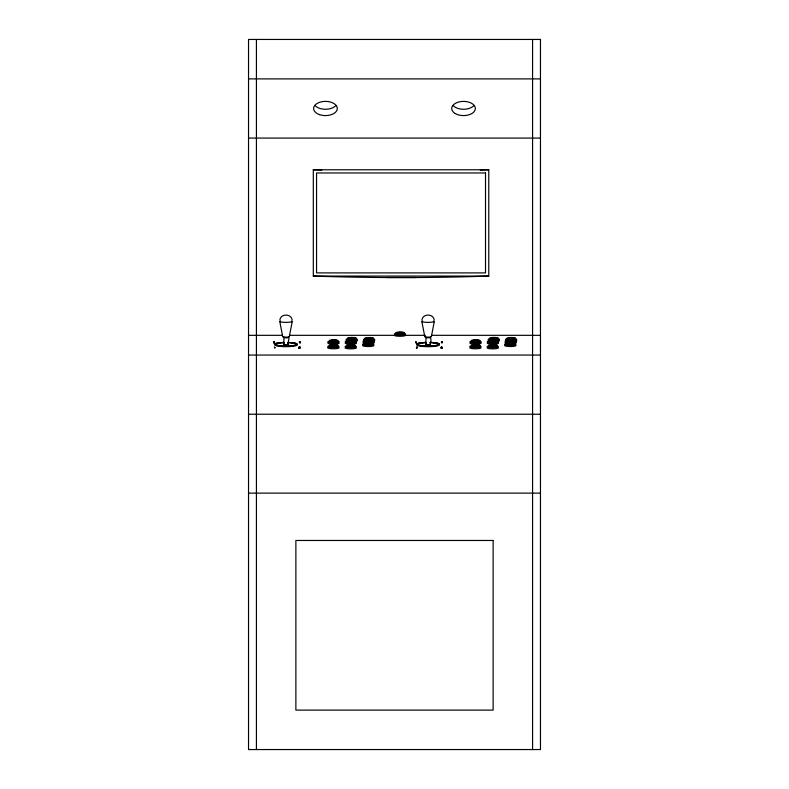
<?xml version="1.0" encoding="UTF-8"?>
<svg xmlns="http://www.w3.org/2000/svg" width="789" height="789" viewBox="0 0 789 789"><rect width="100%" height="100%" fill="white"/><g stroke="black" fill="none" stroke-linecap="round" stroke-linejoin="round"><path stroke-width="1.18" d="M273.832 342.298L274.187 341.785M299.455 347.298L300.205 346.805M300.067 341.765L299.347 341.607L300.422 342.031M274.187 342.041L273.458 342.229L273.813 341.785M416.878 347.268L417.322 346.904L416.553 347.002M442.087 341.982L442.56 341.617L442.096 342.091M274.158 342.189L274.592 341.815L274.168 342.298M415.872 341.785C414.836 341.578 416.582 342.781 416.237 341.785M441.86 346.716L441.751 347.298L441.367 346.716M289.297 336.676L292.275 321.37M431.356 336.666L434.335 321.37M279.878 319.732C280.983 313.519 291.042 313.519 292.147 319.732M421.937 319.732C423.032 313.519 433.102 313.519 434.206 319.732M283.843 344.921L283.941 337.317M283.803 344.852L284.326 344.625M283.803 337.426C289.366 339.063 289.908 333.717 287.699 345.089M428.822 337.771C432.342 335.798 430.764 344.408 429.758 345.079M300.224 342.771L299.623 342.406M299.544 347.998L299.021 347.653L300.155 347.584M442.234 347.762L441.09 347.673L441.791 347.545M299.021 348.294C299.554 347.002 299.258 347.89 300.175 347.702M299.199 348.343L299.021 347.821M299.356 348.255L299.11 347.633L299.475 348.265M441.958 347.998L441.09 347.988L441.662 347.771M441.662 348.186L441.09 347.831M273.507 342.811L274.592 342.811M441.534 347.939L442.175 347.673L441.15 348.097M425.991 337.317L425.863 344.852M299.376 342.505L300.353 342.722M442.363 342.584L441.337 342.525L442.096 342.396M416.365 347.831L417.292 347.771L416.474 347.693M300.224 342.613L299.356 342.564L300.303 342.584M299.356 347.535L300.185 347.781M300.027 347.821L299.356 347.693L299.958 347.732M299.692 347.9L299.613 347.604M287.62 344.024L288.478 344.408L283.941 344.98M426.376 344.625L425.596 344.921L427.313 345.188M274.513 347.762L275.233 347.781L274.414 347.702M416.306 342.83L415.635 342.781L416.355 342.761M287.817 337.534L283.971 337.485M284.405 344.024L283.547 344.27L284.089 344.596M429.867 337.534L426.03 337.475M426.454 344.024C423.328 344.99 432.806 344.99 429.68 344.024M429.482 345.128L430.577 344.852L429.482 344.576M273.753 342.613L274.552 342.712L273.635 342.751M417.016 348.008L416.424 348.196M441.958 347.841L441.416 347.939M429.68 345.158L428.822 345.188M299.307 346.785L299.603 347.091M286.762 345.188L288.518 344.852L287.936 344.596M441.593 341.598L441.751 341.637M274.503 347.446L274.493 346.963M299.356 346.913L299.781 347.426M441.771 342.465L442.521 342.613L441.515 342.732M441.416 347.525L441.958 347.624M415.734 277.531L386.344 277.531A515.868 101.968 0 0 1 313.302 276.081L313.302 169.783L488.776 169.783L488.776 276.081A515.868 101.968 0 0 1 415.734 277.531L386.344 277.531M248.535 78.9L540.465 78.9M248.535 138.075L540.465 138.075M313.302 276.081L488.776 276.081M248.535 335.325L282.314 335.325M289.711 335.325L395.733 335.325M404.363 335.325L425.32 335.325M431.484 335.325L540.465 335.325M441.386 342.022L442.087 342.17L441.761 341.716M299.061 347.15C299.613 347.13 299.504 346.854 299.149 347.278M248.535 355.05L540.465 355.05M248.535 414.225L540.465 414.225M248.535 493.125L540.465 493.125M427.687 337.781L425.991 337.554M285.263 345.188L284.089 345.118M426.652 345.128L425.902 345.049M284.592 345.128L283.843 345.059M287.699 344.625L288.222 344.852M421.809 321.37L424.778 336.666M279.75 321.37L282.728 336.676M299.416 346.726L299.534 347.407M532.575 39.45L532.575 749.55M256.425 39.45L256.425 749.55M335.71 105.726A11.835 7.101 0 0 1 315.215 105.726M473.785 105.726A11.835 7.101 0 0 1 453.29 105.726M488.776 169.783A515.868 101.968 0 0 1 480.314 170.049M321.764 170.049A515.868 101.968 0 0 1 313.302 169.783M516.578 340.463A5.631 0.976 0 0 1 516.016 341.213M506.252 341.213A5.631 0.976 0 0 1 506.252 340.237M515.118 338.797A5.631 0.976 0 0 1 513.955 340.335M507.149 340.177A5.631 0.976 0 0 1 507.149 338.797M514.596 338.994A4.379 0.759 0 0 1 514.231 340.069M507.406 339.842A4.379 0.759 0 0 1 507.662 339.083M515.759 345.286A5.631 0.976 0 0 1 509.576 346.519A5.631 0.976 0 0 1 505.433 345.059M514.3 343.619A5.631 0.976 0 0 1 513.935 345.059A5.631 0.976 0 0 1 505.69 344.872A5.631 0.976 0 0 1 507.495 343.462M514.28 343.935A4.379 0.759 0 0 1 510.68 345.04A4.379 0.759 0 0 1 506.203 344.034M514.704 340.621A5.631 0.976 0 0 1 514.704 342.002A5.631 0.976 0 0 1 506.725 342.002A5.631 0.976 0 0 1 506.725 340.621M515.592 342.051A5.631 0.976 0 0 1 513.531 343.393M506.725 343.235A5.631 0.976 0 0 1 505.266 342.288M514.684 340.937A4.379 0.759 0 0 1 510.513 342.031A4.379 0.759 0 0 1 507.11 340.858M499.23 340.384A5.631 0.976 0 0 1 497.77 341.331M489.801 341.331A5.631 0.976 0 0 1 488.904 340.148M498.668 338.915A5.631 0.976 0 0 1 497.021 340.207A5.631 0.976 0 0 1 489.466 340.039A5.631 0.976 0 0 1 489.801 338.718M497.248 338.915A4.379 0.759 0 0 1 497.159 339.941A4.379 0.759 0 0 1 491.251 340.01A4.379 0.759 0 0 1 490.314 338.994M498.352 342.909A5.631 0.976 0 0 1 492.168 344.132A5.631 0.976 0 0 1 488.026 342.673M496.892 341.233A5.631 0.976 0 0 1 496.528 342.682A5.631 0.976 0 0 1 488.292 342.495A5.631 0.976 0 0 1 490.087 341.085M496.37 341.43A4.379 0.759 0 0 1 493.983 342.682A4.379 0.759 0 0 1 488.933 341.696M481.004 342.83A5.631 0.976 0 0 1 474.82 344.053A5.631 0.976 0 0 1 470.678 342.594M479.544 341.154A5.631 0.976 0 0 1 479.179 342.594A5.631 0.976 0 0 1 470.944 342.406A5.631 0.976 0 0 1 472.739 340.996M479.022 341.351A4.379 0.759 0 0 1 478.933 342.377A4.379 0.759 0 0 1 473.025 342.456A4.379 0.759 0 0 1 472.078 341.44M481.073 347.801A5.631 0.976 0 0 1 480.323 348.284M479.426 348.491A5.631 0.976 0 0 1 471.457 348.491M470.56 348.284A5.631 0.976 0 0 1 469.8 347.801M479.426 345.868A5.631 0.976 0 0 1 479.426 347.259A5.631 0.976 0 0 1 471.457 347.259A5.631 0.976 0 0 1 471.457 345.868M479.544 346.233A4.379 0.759 0 0 1 475.945 347.328A4.379 0.759 0 0 1 471.467 346.332M498.421 347.88A5.631 0.976 0 0 1 497.672 348.363M496.774 348.57A5.631 0.976 0 0 1 490.63 348.777A5.631 0.976 0 0 1 487.148 347.88M496.774 345.957A5.631 0.976 0 0 1 496.409 347.397A5.631 0.976 0 0 1 488.174 347.209A5.631 0.976 0 0 1 489.969 345.799M496.892 346.312A4.379 0.759 0 0 1 493.293 347.416A4.379 0.759 0 0 1 488.815 346.41M433.486 320.857A6.263 1.016 0 0 1 428.072 322.376A6.263 1.016 0 0 1 422.648 320.857M431.159 336.489A3.284 0.533 0 0 1 428.072 337.199A3.284 0.533 0 0 1 424.975 336.489M438.664 344.231A11.273 1.825 0 0 1 428.072 346.677A11.273 1.825 0 0 1 417.47 344.231M420.823 343.452A11.273 1.825 0 0 1 422.431 343.274M433.703 343.274A11.273 1.825 0 0 1 435.311 343.452M426.109 342.436A11.273 1.825 0 0 0 418.653 345.237A11.273 1.825 0 0 0 437.481 345.237A11.273 1.825 0 0 0 430.025 342.436A10.957 1.775 0 0 1 437.224 345.207A10.957 1.775 0 0 1 418.91 345.207A10.957 1.775 0 0 1 426.168 342.485M429.975 342.584A10.957 1.775 0 0 1 437.224 345.306A10.957 1.775 0 0 1 418.91 345.306A10.957 1.775 0 0 1 426.168 342.584M405.418 335.039A5.631 0.976 0 0 1 399.234 336.262A5.631 0.976 0 0 1 395.092 334.802M403.958 333.362A5.631 0.976 0 0 1 403.958 334.743A5.631 0.976 0 0 1 395.989 334.743A5.631 0.976 0 0 1 395.989 333.362M404.451 333.915A4.379 0.759 0 0 1 399.333 334.812A4.379 0.759 0 0 1 396.492 333.648M373.7 345.296A5.631 0.976 0 0 1 367.516 346.519A5.631 0.976 0 0 1 363.374 345.059M372.24 343.619A5.631 0.976 0 0 1 371.875 345.069A5.631 0.976 0 0 1 363.64 344.872A5.631 0.976 0 0 1 365.435 343.471M372.23 343.945A4.379 0.759 0 0 1 368.631 345.04A4.379 0.759 0 0 1 364.153 344.043M372.645 340.621A5.631 0.976 0 0 1 372.645 342.002A5.631 0.976 0 0 1 364.676 342.002A5.631 0.976 0 0 1 364.676 340.621M373.542 342.061A5.631 0.976 0 0 1 371.481 343.393M364.676 343.235A5.631 0.976 0 0 1 363.216 342.298M372.635 340.937A4.379 0.759 0 0 1 368.463 342.041A4.379 0.759 0 0 1 365.051 340.858M374.519 340.473A5.631 0.976 0 0 1 373.956 341.213M364.193 341.213A5.631 0.976 0 0 1 364.193 340.237M373.059 338.797A5.631 0.976 0 0 1 371.895 340.335M366.264 340.335A5.631 0.976 0 0 1 366.264 338.649M372.536 338.994A4.379 0.759 0 0 1 372.181 340.069M365.988 340.01A4.379 0.759 0 0 1 365.603 339.083M357.17 340.394A5.641 0.976 0 0 1 354.547 341.489M347.742 341.341A5.641 0.976 0 0 1 346.844 340.158M356.608 338.925A5.641 0.976 0 0 1 354.547 340.256A5.641 0.976 0 0 1 346.844 339.901A5.641 0.976 0 0 1 348.916 338.56M355.198 338.915A4.389 0.759 0 0 1 355.109 339.941A4.389 0.759 0 0 1 349.202 340.02A4.389 0.759 0 0 1 348.255 339.004M356.293 342.909A5.641 0.976 0 0 1 350.119 344.142A5.641 0.976 0 0 1 345.967 342.682M354.833 341.243A5.641 0.976 0 0 1 354.478 342.682A5.641 0.976 0 0 1 346.233 342.495A5.641 0.976 0 0 1 348.028 341.085M354.951 341.598A4.389 0.759 0 0 1 351.924 342.692A4.389 0.759 0 0 1 346.667 341.903M338.945 342.83A5.641 0.976 0 0 1 332.771 344.053A5.641 0.976 0 0 1 328.618 342.594M337.485 341.164A5.641 0.976 0 0 1 337.13 342.604A5.641 0.976 0 0 1 328.885 342.416A5.641 0.976 0 0 1 330.68 341.006M337.613 341.519A4.389 0.759 0 0 1 333.431 342.623A4.389 0.759 0 0 1 330.029 341.44M356.372 347.88A5.641 0.976 0 0 1 355.612 348.373M354.715 348.57A5.641 0.976 0 0 1 346.746 348.57M345.848 348.373A5.641 0.976 0 0 1 345.099 347.88M354.715 345.957A5.641 0.976 0 0 1 354.715 347.338A5.641 0.976 0 0 1 346.746 347.338A5.641 0.976 0 0 1 346.746 345.957M354.843 346.322A4.389 0.759 0 0 1 351.243 347.416A4.389 0.759 0 0 1 346.756 346.42M338.826 347.545A5.641 0.976 0 0 1 338.264 348.294M337.367 348.491A5.641 0.976 0 0 1 329.398 348.491M328.5 348.294A5.641 0.976 0 0 1 327.938 347.545M337.367 345.878A5.641 0.976 0 0 1 337.367 347.259A5.641 0.976 0 0 1 329.398 347.259A5.641 0.976 0 0 1 329.398 345.878M337.495 346.233A4.389 0.759 0 0 1 333.895 347.338A4.389 0.759 0 0 1 329.407 346.341M291.437 320.867A6.263 1.016 0 0 1 286.012 322.385A6.263 1.016 0 0 1 280.588 320.867M289.099 336.489A3.284 0.533 0 0 1 286.012 337.209A3.284 0.533 0 0 1 282.926 336.489M296.605 344.231A11.273 1.825 0 0 1 286.012 346.677A11.273 1.825 0 0 1 275.42 344.231M278.764 343.462A11.273 1.825 0 0 1 280.381 343.274M291.644 343.274A11.273 1.825 0 0 1 293.261 343.462M287.965 342.446A11.273 1.825 0 0 1 295.431 345.237A11.273 1.825 0 0 1 276.594 345.237A11.273 1.825 0 0 1 284.06 342.446M287.916 342.495A10.957 1.775 0 0 1 295.165 345.207A10.957 1.775 0 0 1 276.86 345.207A10.957 1.775 0 0 1 284.109 342.495M287.916 342.594A10.957 1.775 0 0 1 295.165 345.306A10.957 1.775 0 0 1 276.86 345.306A10.957 1.775 0 0 1 284.109 342.594M540.465 39.45L248.535 39.45L248.535 749.55L540.465 749.55L540.465 39.45M485.521 172.969L316.557 172.969L316.557 272.895L485.521 272.895L485.521 172.969M493.125 540.465L295.875 540.465L295.875 710.1L493.125 710.1L493.125 540.465M319.545 114.642A11.835 7.101 0 0 0 337.298 108.487A11.835 7.101 0 0 0 319.545 102.333A11.835 7.101 0 0 0 319.545 114.642M455.164 113.508A11.835 7.101 0 0 0 474.968 110.322A11.835 7.101 0 0 0 460.47 101.633A11.835 7.101 0 0 0 455.164 113.508M508.915 338.895A4.379 0.759 0 0 0 515.7 338.303A4.379 0.759 0 0 0 509.349 337.584A4.379 0.759 0 0 0 508.915 338.895M509.576 338.678A3.136 0.542 0 0 0 514.635 338.343A3.136 0.542 0 0 0 510.404 337.751A3.136 0.542 0 0 0 509.576 338.678M507.958 343.679A4.379 0.759 0 0 0 514.744 343.087A4.379 0.759 0 0 0 508.402 342.367A4.379 0.759 0 0 0 507.958 343.679M508.353 343.432A3.136 0.542 0 0 0 513.412 343.087A3.136 0.542 0 0 0 509.181 342.495A3.136 0.542 0 0 0 508.353 343.432M508.363 340.68A4.379 0.759 0 0 0 515.148 340.089A4.379 0.759 0 0 0 508.806 339.359A4.379 0.759 0 0 0 508.363 340.68M508.757 340.424A3.136 0.542 0 0 0 513.817 340.089A3.136 0.542 0 0 0 509.586 339.497A3.136 0.542 0 0 0 508.757 340.424M491.567 338.816A4.379 0.759 0 0 0 498.352 338.225A4.379 0.759 0 0 0 492.011 337.505A4.379 0.759 0 0 0 491.567 338.816M492.228 338.599A3.136 0.542 0 0 0 497.287 338.254A3.136 0.542 0 0 0 493.056 337.672A3.136 0.542 0 0 0 492.228 338.599M490.689 341.341A4.379 0.759 0 0 0 497.474 340.749A4.379 0.759 0 0 0 491.123 340.029A4.379 0.759 0 0 0 490.689 341.341M491.35 341.124A3.136 0.542 0 0 0 496.409 340.779A3.136 0.542 0 0 0 492.178 340.187A3.136 0.542 0 0 0 491.35 341.124M473.341 341.262A4.379 0.759 0 0 0 480.126 340.67A4.379 0.759 0 0 0 473.775 339.941A4.379 0.759 0 0 0 473.341 341.262M474.002 341.035A3.136 0.542 0 0 0 479.061 340.7A3.136 0.542 0 0 0 474.83 340.108A3.136 0.542 0 0 0 474.002 341.035M473.222 345.976A4.379 0.759 0 0 0 480.008 345.385A4.379 0.759 0 0 0 473.656 344.655A4.379 0.759 0 0 0 473.222 345.976M473.883 345.76A3.136 0.542 0 0 0 478.943 345.414A3.136 0.542 0 0 0 474.712 344.823A3.136 0.542 0 0 0 473.883 345.76M490.571 346.055A4.379 0.759 0 0 0 497.356 345.464A4.379 0.759 0 0 0 491.005 344.744A4.379 0.759 0 0 0 490.571 346.055M491.231 345.838A3.136 0.542 0 0 0 496.291 345.493A3.136 0.542 0 0 0 492.06 344.901A3.136 0.542 0 0 0 491.231 345.838M397.755 333.471A4.379 0.759 0 0 0 404.54 332.879A4.379 0.759 0 0 0 398.189 332.149A4.379 0.759 0 0 0 397.755 333.471M398.415 333.244A3.136 0.542 0 0 0 403.475 332.909A3.136 0.542 0 0 0 399.244 332.317A3.136 0.542 0 0 0 398.415 333.244M365.899 343.688A4.379 0.759 0 0 0 372.684 343.097A4.379 0.759 0 0 0 366.343 342.367A4.379 0.759 0 0 0 365.899 343.688M366.303 343.432A3.136 0.542 0 0 0 371.353 343.097A3.136 0.542 0 0 0 367.122 342.505A3.136 0.542 0 0 0 366.303 343.432M366.303 340.68A4.379 0.759 0 0 0 373.089 340.089A4.379 0.759 0 0 0 366.747 339.369A4.379 0.759 0 0 0 366.303 340.68M366.707 340.434A3.136 0.542 0 0 0 371.757 340.089A3.136 0.542 0 0 0 367.526 339.507A3.136 0.542 0 0 0 366.707 340.434M366.855 338.905A4.379 0.759 0 0 0 373.641 338.313A4.379 0.759 0 0 0 367.299 337.584A4.379 0.759 0 0 0 366.855 338.905M367.526 338.688A3.136 0.542 0 0 0 372.576 338.343A3.136 0.542 0 0 0 368.345 337.751A3.136 0.542 0 0 0 367.526 338.688M349.507 338.826A4.389 0.759 0 0 0 356.293 338.234A4.389 0.759 0 0 0 349.951 337.505A4.389 0.759 0 0 0 349.507 338.826M350.178 338.599A3.136 0.542 0 0 0 355.228 338.264A3.136 0.542 0 0 0 350.997 337.672A3.136 0.542 0 0 0 350.178 338.599M348.63 341.341A4.389 0.759 0 0 0 355.415 340.749A4.389 0.759 0 0 0 349.073 340.029A4.389 0.759 0 0 0 348.63 341.341M349.3 341.124A3.136 0.542 0 0 0 354.35 340.779A3.136 0.542 0 0 0 350.119 340.197A3.136 0.542 0 0 0 349.3 341.124M331.281 341.262A4.389 0.759 0 0 0 338.067 340.67A4.389 0.759 0 0 0 331.725 339.951A4.389 0.759 0 0 0 331.281 341.262M331.952 341.045A3.136 0.542 0 0 0 337.002 340.7A3.136 0.542 0 0 0 332.771 340.118A3.136 0.542 0 0 0 331.952 341.045M348.511 346.065A4.389 0.759 0 0 0 355.297 345.474A4.389 0.759 0 0 0 348.955 344.744A4.389 0.759 0 0 0 348.511 346.065M349.182 345.838A3.136 0.542 0 0 0 354.231 345.503A3.136 0.542 0 0 0 350 344.911A3.136 0.542 0 0 0 349.182 345.838M331.163 345.976A4.389 0.759 0 0 0 337.948 345.385A4.389 0.759 0 0 0 331.607 344.665A4.389 0.759 0 0 0 331.163 345.976M331.834 345.76A3.136 0.542 0 0 0 336.883 345.414A3.136 0.542 0 0 0 332.652 344.832A3.136 0.542 0 0 0 331.834 345.76"/></g></svg>
